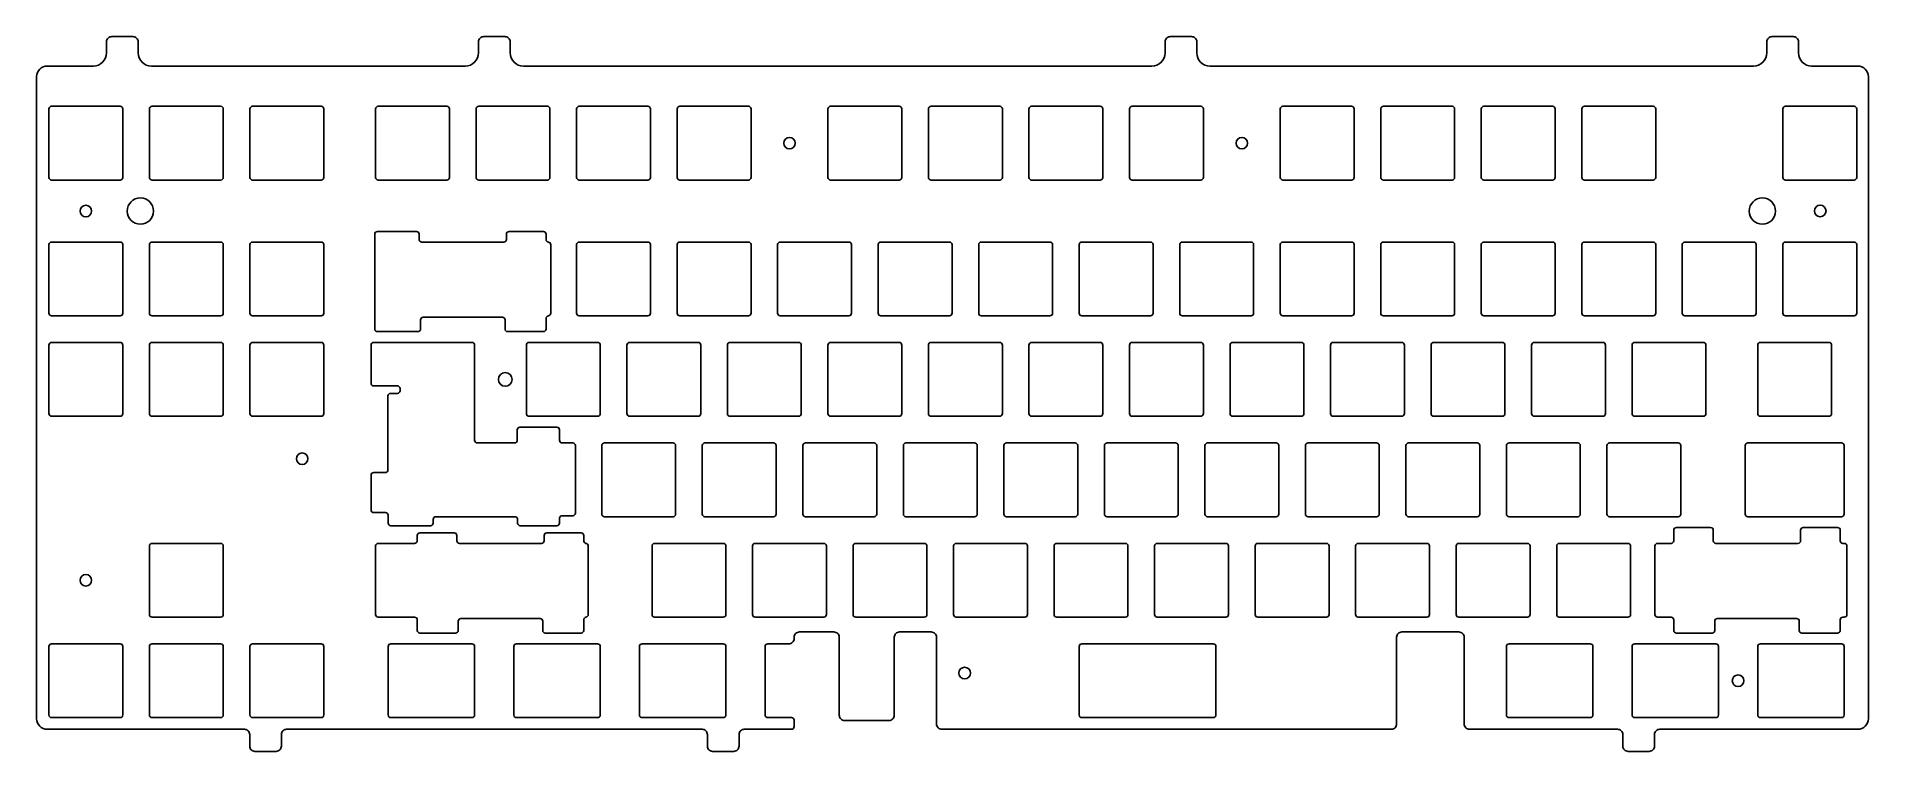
# Model space of a CAD drawing. Header units: millimetres. Extents: x -347 to 1, y -130 to 6.
import ezdxf

# ---------------------------------------------------------------- set-up
doc = ezdxf.new("R2010")
doc.units = ezdxf.units.MM
doc.layers.get('0').update_dxf_attribs({"linetype": 'CONTINUOUS'})

msp = doc.modelspace()

# ---------------------------------------------------------------- linework, layer by layer
for points in [[(-126.75, 2.53, 0.414214), (-124.25, 0.03), (-21.22, 0.03, 0.414214), (-18.72, 2.53), (-18.72, 4.63, -0.414214), (-17.72, 5.63), (-13.72, 5.63, -0.414214), (-12.72, 4.63), (-12.72, 2.53, 0.414214), (-10.22, 0.03), (-1.47, 0.03, -0.414214), (0.53, -1.97), (0.53, -123.73, -0.414214), (-1.47, -125.73), (-39.01, -125.73, 0.414214), (-40.01, -126.73), (-40.01, -128.93, -0.414214), (-41.01, -129.93), (-45.01, -129.93, -0.414214), (-46.01, -128.93), (-46.01, -126.73, 0.414214), (-47.01, -125.73), (-75.08, -125.73, -0.414214), (-76.08, -124.73), (-76.08, -108.28, 0.414214), (-77.08, -107.28), (-87.88, -107.28, 0.414214), (-88.88, -108.28), (-88.88, -124.73, -0.414214), (-89.88, -125.73), (-175.08, -125.73, -0.414214), (-176.08, -124.73), (-176.08, -108.28, 0.414214), (-177.08, -107.28), (-183.08, -107.28, 0.414214), (-184.08, -108.28), (-184.08, -123.08, -0.414214), (-185.08, -124.08), (-193.51, -124.08, -0.414214), (-194.51, -123.08), (-194.51, -108.28, 0.414214), (-195.51, -107.28), (-202.06, -107.28, 0.414214), (-203.06, -108.28), (-203.06, -108.53, -0.414214), (-204.06, -109.53), (-208.06, -109.53, 0.414214), (-208.56, -110.03), (-208.56, -123.03, 0.414214), (-208.06, -123.53), (-203.56, -123.53, -0.414214), (-203.06, -124.03), (-203.06, -125.23, -0.414214), (-203.56, -125.73), (-212.5, -125.73, 0.414214), (-213.5, -126.73), (-213.5, -128.93, -0.414214), (-214.5, -129.93), (-218.5, -129.93, -0.414214), (-219.5, -128.93), (-219.5, -126.73, 0.414214), (-220.5, -125.73), (-299.24, -125.73, 0.414214), (-300.24, -126.73), (-300.24, -128.93, -0.414214), (-301.24, -129.93), (-305.24, -129.93, -0.414214), (-306.24, -128.93), (-306.24, -126.73, 0.414214), (-307.24, -125.73), (-344.62, -125.73, -0.414214), (-346.62, -123.73), (-346.62, -1.97, -0.414214), (-344.62, 0.03), (-335.87, 0.03, 0.414214), (-333.37, 2.53), (-333.37, 4.63, -0.414214), (-332.37, 5.63), (-328.37, 5.63, -0.414214), (-327.37, 4.63), (-327.37, 2.53, 0.414214), (-324.87, 0.03), (-265.37, 0.03, 0.414214), (-262.87, 2.53), (-262.87, 4.63, -0.414214), (-261.87, 5.63), (-257.87, 5.63, -0.414214), (-256.87, 4.63), (-256.87, 2.53, 0.414214), (-254.37, 0.03), (-135.25, 0.03, 0.414214), (-132.75, 2.53), (-132.75, 4.63, -0.414214), (-131.75, 5.63), (-127.75, 5.63, -0.414214), (-126.75, 4.63)], [(-330.29, -8.08), (-330.29, -21.08, -0.414214), (-330.79, -21.58), (-343.79, -21.58, -0.414214), (-344.29, -21.08), (-344.29, -8.08, -0.414214), (-343.79, -7.58), (-330.79, -7.58, -0.414214)], [(-324.74, -7.58), (-311.74, -7.58, -0.414214), (-311.24, -8.08), (-311.24, -21.08, -0.414214), (-311.74, -21.58), (-324.74, -21.58, -0.414214), (-325.24, -21.08), (-325.24, -8.08, -0.414214)], [(-306.19, -21.08), (-306.19, -8.08, -0.414214), (-305.69, -7.58), (-292.69, -7.58, -0.414214), (-292.19, -8.08), (-292.19, -21.08, -0.414214), (-292.69, -21.58), (-305.69, -21.58, -0.414214)], [(-268.38, -8.08), (-268.38, -21.08, -0.414214), (-268.88, -21.58), (-281.88, -21.58, -0.414214), (-282.38, -21.08), (-282.38, -8.08, -0.414214), (-281.88, -7.58), (-268.88, -7.58, -0.414214)], [(-262.83, -7.58), (-249.83, -7.58, -0.414214), (-249.33, -8.08), (-249.33, -21.08, -0.414214), (-249.83, -21.58), (-262.83, -21.58, -0.414214), (-263.33, -21.08), (-263.33, -8.08, -0.414214)], [(-244.28, -21.08), (-244.28, -8.08, -0.414214), (-243.78, -7.58), (-230.78, -7.58, -0.414214), (-230.28, -8.08), (-230.28, -21.08, -0.414214), (-230.78, -21.58), (-243.78, -21.58, -0.414214)], [(-225.23, -21.08), (-225.23, -8.08, -0.414214), (-224.73, -7.58), (-211.73, -7.58, -0.414214), (-211.23, -8.08), (-211.23, -21.08, -0.414214), (-211.73, -21.58), (-224.73, -21.58, -0.414214)], [(-196.65, -21.08), (-196.65, -8.08, -0.414214), (-196.15, -7.58), (-183.15, -7.58, -0.414214), (-182.65, -8.08), (-182.65, -21.08, -0.414214), (-183.15, -21.58), (-196.15, -21.58, -0.414214)], [(-177.6, -21.08), (-177.6, -8.08, -0.414214), (-177.1, -7.58), (-164.1, -7.58, -0.414214), (-163.6, -8.08), (-163.6, -21.08, -0.414214), (-164.1, -21.58), (-177.1, -21.58, -0.414214)], [(-158.05, -7.58), (-145.05, -7.58, -0.414214), (-144.55, -8.08), (-144.55, -21.08, -0.414214), (-145.05, -21.58), (-158.05, -21.58, -0.414214), (-158.55, -21.08), (-158.55, -8.08, -0.414214)], [(-139, -7.58), (-126, -7.58, -0.414214), (-125.5, -8.08), (-125.5, -21.08, -0.414214), (-126, -21.58), (-139, -21.58, -0.414214), (-139.5, -21.08), (-139.5, -8.08, -0.414214)], [(-110.93, -21.08), (-110.93, -8.08, -0.414214), (-110.43, -7.58), (-97.43, -7.58, -0.414214), (-96.93, -8.08), (-96.93, -21.08, -0.414214), (-97.43, -21.58), (-110.43, -21.58, -0.414214)], [(-77.88, -8.08), (-77.88, -21.08, -0.414214), (-78.38, -21.58), (-91.38, -21.58, -0.414214), (-91.88, -21.08), (-91.88, -8.08, -0.414214), (-91.38, -7.58), (-78.38, -7.58, -0.414214)], [(-72.83, -21.08, 0.414214), (-72.33, -21.58), (-59.33, -21.58, 0.414214), (-58.83, -21.08), (-58.83, -8.08, 0.414214), (-59.33, -7.58), (-72.33, -7.58, 0.414214), (-72.83, -8.08)], [(-53.78, -21.08), (-53.78, -8.08, -0.414214), (-53.28, -7.58), (-40.28, -7.58, -0.414214), (-39.78, -8.08), (-39.78, -21.08, -0.414214), (-40.28, -21.58), (-53.28, -21.58, -0.414214)], [(-15.68, -21.08), (-15.68, -8.08, -0.414214), (-15.18, -7.58), (-2.18, -7.58, -0.414214), (-1.68, -8.08), (-1.68, -21.08, -0.414214), (-2.18, -21.58), (-15.18, -21.58, -0.414214)], [(-330.79, -47.33), (-343.79, -47.33, -0.414214), (-344.29, -46.83), (-344.29, -33.83, -0.414214), (-343.79, -33.33), (-330.79, -33.33, -0.414214), (-330.29, -33.83), (-330.29, -46.83, -0.414214)], [(-325.24, -46.83), (-325.24, -33.83, -0.414214), (-324.74, -33.33), (-311.74, -33.33, -0.414214), (-311.24, -33.83), (-311.24, -46.83, -0.414214), (-311.74, -47.33), (-324.74, -47.33, -0.414214)], [(-306.19, -46.83), (-306.19, -33.83, -0.414214), (-305.69, -33.33), (-292.69, -33.33, -0.414214), (-292.19, -33.83), (-292.19, -46.83, -0.414214), (-292.69, -47.33), (-305.69, -47.33, -0.414214)], [(-249.18, -33.84), (-249.18, -46.83, -0.385337), (-249.63, -47.33, 0.385337), (-250.08, -47.83), (-250.08, -49.83, -0.414214), (-250.58, -50.33), (-257.35, -50.33, -0.414214), (-257.85, -49.83), (-257.85, -48.08, 0.414214), (-258.35, -47.58), (-273.35, -47.58, 0.414214), (-273.85, -48.08), (-273.85, -49.83, -0.414214), (-274.35, -50.33), (-282.03, -50.33, -0.414214), (-282.53, -49.83), (-282.53, -31.83, -0.414214), (-282.03, -31.33), (-274.63, -31.33, -0.414214), (-274.13, -31.83), (-274.13, -32.83, 0.414214), (-273.63, -33.33), (-258.08, -33.33, 0.414214), (-257.58, -32.83), (-257.58, -31.83, -0.414214), (-257.08, -31.33), (-250.58, -31.33, -0.414214), (-250.08, -31.83), (-250.08, -32.85, 0.385337), (-249.63, -33.34, -0.385337)], [(-230.78, -47.33), (-243.78, -47.33, -0.414214), (-244.28, -46.83), (-244.28, -33.83, -0.414214), (-243.78, -33.33), (-230.78, -33.33, -0.414214), (-230.28, -33.83), (-230.28, -46.83, -0.414214)], [(-225.23, -46.83), (-225.23, -33.83, -0.414214), (-224.73, -33.33), (-211.73, -33.33, -0.414214), (-211.23, -33.83), (-211.23, -46.83, -0.414214), (-211.73, -47.33), (-224.73, -47.33, -0.414214)], [(-206.18, -46.83), (-206.18, -33.83, -0.414214), (-205.68, -33.33), (-192.68, -33.33, -0.414214), (-192.18, -33.83), (-192.18, -46.83, -0.414214), (-192.68, -47.33), (-205.68, -47.33, -0.414214)], [(-187.13, -46.83), (-187.13, -33.83, -0.414214), (-186.63, -33.33), (-173.63, -33.33, -0.414214), (-173.13, -33.83), (-173.13, -46.83, -0.414214), (-173.63, -47.33), (-186.63, -47.33, -0.414214)], [(-168.08, -46.83), (-168.08, -33.83, -0.414214), (-167.58, -33.33), (-154.58, -33.33, -0.414214), (-154.08, -33.83), (-154.08, -46.83, -0.414214), (-154.58, -47.33), (-167.58, -47.33, -0.414214)], [(-149.03, -46.83), (-149.03, -33.83, -0.414214), (-148.53, -33.33), (-135.53, -33.33, -0.414214), (-135.03, -33.83), (-135.03, -46.83, -0.414214), (-135.53, -47.33), (-148.53, -47.33, -0.414214)], [(-129.98, -46.83), (-129.98, -33.83, -0.414214), (-129.48, -33.33), (-116.47, -33.33, -0.414214), (-115.97, -33.83), (-115.97, -46.83, -0.414214), (-116.47, -47.33), (-129.48, -47.33, -0.414214)], [(-110.93, -46.83), (-110.93, -33.83, -0.414214), (-110.43, -33.33), (-97.43, -33.33, -0.414214), (-96.93, -33.83), (-96.93, -46.83, -0.414214), (-97.43, -47.33), (-110.43, -47.33, -0.414214)], [(-91.88, -46.83), (-91.88, -33.83, -0.414214), (-91.38, -33.33), (-78.38, -33.33, -0.414214), (-77.88, -33.83), (-77.88, -46.83, -0.414214), (-78.38, -47.33), (-91.38, -47.33, -0.414214)], [(-72.83, -46.83), (-72.83, -33.83, -0.414214), (-72.33, -33.33), (-59.33, -33.33, -0.414214), (-58.83, -33.83), (-58.83, -46.83, -0.414214), (-59.33, -47.33), (-72.33, -47.33, -0.414214)], [(-53.78, -46.83), (-53.78, -33.83, -0.414214), (-53.28, -33.33), (-40.28, -33.33, -0.414214), (-39.78, -33.83), (-39.78, -46.83, -0.414214), (-40.28, -47.33), (-53.28, -47.33, -0.414214)], [(-34.73, -46.83), (-34.73, -33.83, -0.414214), (-34.23, -33.33), (-21.23, -33.33, -0.414214), (-20.73, -33.83), (-20.73, -46.83, -0.414214), (-21.23, -47.33), (-34.23, -47.33, -0.414214)], [(-15.68, -46.83), (-15.68, -33.83, -0.414214), (-15.18, -33.33), (-2.18, -33.33, -0.414214), (-1.68, -33.83), (-1.68, -46.83, -0.414214), (-2.18, -47.33), (-15.18, -47.33, -0.414214)], [(-330.29, -52.88), (-330.29, -65.88, -0.414214), (-330.79, -66.38), (-343.79, -66.38, -0.414214), (-344.29, -65.88), (-344.29, -52.88, -0.414214), (-343.79, -52.38), (-330.79, -52.38, -0.414214)], [(-311.24, -52.88), (-311.24, -65.88, -0.414214), (-311.74, -66.38), (-324.74, -66.38, -0.414214), (-325.24, -65.88), (-325.24, -52.88, -0.414214), (-324.74, -52.38), (-311.74, -52.38, -0.414214)], [(-305.69, -52.38), (-292.69, -52.38, -0.414214), (-292.19, -52.88), (-292.19, -65.88, -0.414214), (-292.69, -66.38), (-305.69, -66.38, -0.414214), (-306.19, -65.88), (-306.19, -52.88, -0.414214)], [(-263.61, -70.93, 0.414214), (-263.11, -71.43), (-256.03, -71.43, 0.414214), (-255.53, -70.93), (-255.53, -68.95, -0.414214), (-255.03, -68.45), (-248.03, -68.45, -0.414214), (-247.53, -68.95), (-247.53, -70.93, 0.414214), (-247.03, -71.43), (-245.01, -71.43, -0.414214), (-244.51, -71.93), (-244.51, -84.73, -0.414214), (-245.01, -85.23), (-247.03, -85.23, 0.414214), (-247.53, -85.73), (-247.53, -86.63, -0.414214), (-248.03, -87.13), (-254.97, -87.13, -0.414214), (-255.47, -86.63), (-255.47, -85.93, 0.414214), (-255.97, -85.43), (-270.97, -85.43, 0.414214), (-271.47, -85.93), (-271.47, -86.63, -0.414214), (-271.97, -87.13), (-279.49, -87.13, -0.414214), (-279.99, -86.63), (-279.99, -85.15, 0.414214), (-280.49, -84.65), (-282.74, -84.65, -0.414214), (-283.24, -84.15), (-283.24, -77.55, -0.414214), (-282.74, -77.05), (-280.54, -77.05, 0.414214), (-280.04, -76.55), (-280.04, -62.53, -0.414214), (-279.54, -62.03), (-278.24, -62.03, 0.414214), (-277.74, -61.53), (-277.74, -61.13, 0.414214), (-278.24, -60.63), (-282.74, -60.63, -0.414214), (-283.24, -60.13), (-283.24, -52.88, -0.414214), (-282.74, -52.38), (-264.11, -52.38, -0.414214), (-263.61, -52.88)], [(-253.3, -52.38), (-240.3, -52.38, -0.414214), (-239.8, -52.88), (-239.8, -65.88, -0.414214), (-240.3, -66.38), (-253.3, -66.38, -0.414214), (-253.8, -65.88), (-253.8, -52.88, -0.414214)], [(-234.25, -52.38), (-221.25, -52.38, -0.414214), (-220.75, -52.88), (-220.75, -65.88, -0.414214), (-221.25, -66.38), (-234.25, -66.38, -0.414214), (-234.75, -65.88), (-234.75, -52.88, -0.414214)], [(-215.2, -52.38), (-202.2, -52.38, -0.414214), (-201.7, -52.88), (-201.7, -65.88, -0.414214), (-202.2, -66.38), (-215.2, -66.38, -0.414214), (-215.7, -65.88), (-215.7, -52.88, -0.414214)], [(-196.15, -52.38), (-183.15, -52.38, -0.414214), (-182.65, -52.88), (-182.65, -65.88, -0.414214), (-183.15, -66.38), (-196.15, -66.38, -0.414214), (-196.65, -65.88), (-196.65, -52.88, -0.414214)], [(-177.1, -52.38), (-164.1, -52.38, -0.414214), (-163.6, -52.88), (-163.6, -65.88, -0.414214), (-164.1, -66.38), (-177.1, -66.38, -0.414214), (-177.6, -65.88), (-177.6, -52.88, -0.414214)], [(-158.05, -52.38), (-145.05, -52.38, -0.414214), (-144.55, -52.88), (-144.55, -65.88, -0.414214), (-145.05, -66.38), (-158.05, -66.38, -0.414214), (-158.55, -65.88), (-158.55, -52.88, -0.414214)], [(-139, -52.38), (-126, -52.38, -0.414214), (-125.5, -52.88), (-125.5, -65.88, -0.414214), (-126, -66.38), (-139, -66.38, -0.414214), (-139.5, -65.88), (-139.5, -52.88, -0.414214)], [(-119.95, -52.38), (-106.95, -52.38, -0.414214), (-106.45, -52.88), (-106.45, -65.88, -0.414214), (-106.95, -66.38), (-119.95, -66.38, -0.414214), (-120.45, -65.88), (-120.45, -52.88, -0.414214)], [(-100.9, -52.38), (-87.9, -52.38, -0.414214), (-87.4, -52.88), (-87.4, -65.88, -0.414214), (-87.9, -66.38), (-100.9, -66.38, -0.414214), (-101.4, -65.88), (-101.4, -52.88, -0.414214)], [(-81.85, -52.38), (-68.85, -52.38, -0.414214), (-68.35, -52.88), (-68.35, -65.88, -0.414214), (-68.85, -66.38), (-81.85, -66.38, -0.414214), (-82.35, -65.88), (-82.35, -52.88, -0.414214)], [(-62.8, -52.38), (-49.8, -52.38, -0.414214), (-49.3, -52.88), (-49.3, -65.88, -0.414214), (-49.8, -66.38), (-62.8, -66.38, -0.414214), (-63.3, -65.88), (-63.3, -52.88, -0.414214)], [(-30.75, -66.38), (-43.75, -66.38, -0.414214), (-44.25, -65.88), (-44.25, -52.88, -0.414214), (-43.75, -52.38), (-30.75, -52.38, -0.414214), (-30.25, -52.88), (-30.25, -65.88, -0.414214)], [(-19.94, -52.38), (-6.94, -52.38, -0.414214), (-6.44, -52.88), (-6.44, -65.88, -0.414214), (-6.94, -66.38), (-19.94, -66.38, -0.414214), (-20.44, -65.88), (-20.44, -52.88, -0.414214)], [(-226.01, -85.43), (-239.01, -85.43, -0.414214), (-239.51, -84.93), (-239.51, -71.93, -0.414214), (-239.01, -71.43), (-226.01, -71.43, -0.414214), (-225.51, -71.93), (-225.51, -84.93, -0.414214)], [(-220.46, -84.93), (-220.46, -71.93, -0.414214), (-219.96, -71.43), (-206.96, -71.43, -0.414214), (-206.46, -71.93), (-206.46, -84.93, -0.414214), (-206.96, -85.43), (-219.96, -85.43, -0.414214)], [(-201.41, -84.93), (-201.41, -71.93, -0.414214), (-200.91, -71.43), (-187.91, -71.43, -0.414214), (-187.41, -71.93), (-187.41, -84.93, -0.414214), (-187.91, -85.43), (-200.91, -85.43, -0.414214)], [(-182.36, -84.93), (-182.36, -71.93, -0.414214), (-181.86, -71.43), (-168.86, -71.43, -0.414214), (-168.36, -71.93), (-168.36, -84.93, -0.414214), (-168.86, -85.43), (-181.86, -85.43, -0.414214)], [(-163.31, -84.93), (-163.31, -71.93, -0.414214), (-162.81, -71.43), (-149.81, -71.43, -0.414214), (-149.31, -71.93), (-149.31, -84.93, -0.414214), (-149.81, -85.43), (-162.81, -85.43, -0.414214)], [(-144.26, -84.93), (-144.26, -71.93, -0.414214), (-143.76, -71.43), (-130.76, -71.43, -0.414214), (-130.26, -71.93), (-130.26, -84.93, -0.414214), (-130.76, -85.43), (-143.76, -85.43, -0.414214)], [(-125.21, -84.93), (-125.21, -71.93, -0.414214), (-124.71, -71.43), (-111.71, -71.43, -0.414214), (-111.21, -71.93), (-111.21, -84.93, -0.414214), (-111.71, -85.43), (-124.71, -85.43, -0.414214)], [(-106.16, -84.93), (-106.16, -71.93, -0.414214), (-105.66, -71.43), (-92.66, -71.43, -0.414214), (-92.16, -71.93), (-92.16, -84.93, -0.414214), (-92.66, -85.43), (-105.66, -85.43, -0.414214)], [(-87.11, -84.93), (-87.11, -71.93, -0.414214), (-86.61, -71.43), (-73.61, -71.43, -0.414214), (-73.11, -71.93), (-73.11, -84.93, -0.414214), (-73.61, -85.43), (-86.61, -85.43, -0.414214)], [(-68.06, -84.93), (-68.06, -71.93, -0.414214), (-67.56, -71.43), (-54.56, -71.43, -0.414214), (-54.06, -71.93), (-54.06, -84.93, -0.414214), (-54.56, -85.43), (-67.56, -85.43, -0.414214)], [(-48.51, -71.43), (-35.51, -71.43, -0.414214), (-35.01, -71.93), (-35.01, -84.93, -0.414214), (-35.51, -85.43), (-48.51, -85.43, -0.414214), (-49.01, -84.93), (-49.01, -71.93, -0.414214)], [(-4.56, -85.43), (-22.32, -85.43, -0.414214), (-22.82, -84.93), (-22.82, -71.93, -0.414214), (-22.32, -71.43), (-4.56, -71.43, -0.414214), (-4.06, -71.93), (-4.06, -84.93, -0.414214)], [(-266.21, -104.73, 0.414214), (-266.71, -105.23), (-266.71, -106.98, -0.414214), (-267.21, -107.48), (-273.98, -107.48, -0.414214), (-274.48, -106.98), (-274.48, -104.98, 0.414214), (-274.98, -104.48), (-281.88, -104.48, -0.414214), (-282.38, -103.98), (-282.38, -90.98, -0.414214), (-281.88, -90.48), (-274.98, -90.48, 0.414214), (-274.48, -89.98), (-274.48, -88.98, -0.414214), (-273.98, -88.48), (-267.48, -88.48, -0.414214), (-266.98, -88.98), (-266.98, -89.98, 0.414214), (-266.48, -90.48), (-250.93, -90.48, 0.414214), (-250.43, -89.98), (-250.43, -88.98, -0.414214), (-249.93, -88.48), (-243.43, -88.48, -0.414214), (-242.93, -88.98), (-242.93, -89.98, 0.370864), (-242.51, -90.48, -0.370864), (-242.08, -90.97), (-242.08, -103.98, -0.370864), (-242.51, -104.48, 0.370864), (-242.93, -104.97), (-242.93, -106.98, -0.414214), (-243.43, -107.48), (-250.21, -107.48, -0.414214), (-250.71, -106.98), (-250.71, -105.23, 0.414214), (-251.21, -104.73)], [(-28.08, -104.73, 0.414214), (-28.58, -105.23), (-28.58, -106.98, -0.414214), (-29.08, -107.48), (-35.86, -107.48, -0.414214), (-36.36, -106.98), (-36.36, -104.98, 0.414214), (-36.86, -104.48), (-39.42, -104.48, -0.414214), (-39.92, -103.98), (-39.92, -90.98, -0.414214), (-39.42, -90.48), (-36.86, -90.48, 0.414214), (-36.36, -89.98), (-36.36, -87.98, -0.414214), (-35.86, -87.48), (-29.36, -87.48, -0.414214), (-28.86, -87.98), (-28.86, -89.98, 0.414214), (-28.36, -90.48), (-12.81, -90.48, 0.414214), (-12.31, -89.98), (-12.31, -87.98, -0.414214), (-11.81, -87.48), (-5.31, -87.48, -0.414214), (-4.81, -87.98), (-4.81, -89.98, 0.414214), (-4.31, -90.48), (-4.04, -90.48, -0.414214), (-3.54, -90.98), (-3.54, -103.98, -0.414214), (-4.04, -104.48), (-4.31, -104.48, 0.414214), (-4.81, -104.98), (-4.81, -106.98, -0.414214), (-5.31, -107.48), (-12.08, -107.48, -0.414214), (-12.58, -106.98), (-12.58, -105.23, 0.414214), (-13.08, -104.73)], [(-324.74, -90.48), (-311.74, -90.48, -0.414214), (-311.24, -90.98), (-311.24, -103.98, -0.414214), (-311.74, -104.48), (-324.74, -104.48, -0.414214), (-325.24, -103.98), (-325.24, -90.98, -0.414214)], [(-215.99, -90.98), (-215.99, -103.98, -0.414214), (-216.49, -104.48), (-229.49, -104.48, -0.414214), (-229.99, -103.98), (-229.99, -90.98, -0.414214), (-229.49, -90.48), (-216.49, -90.48, -0.414214)], [(-210.44, -90.48), (-197.44, -90.48, -0.414214), (-196.94, -90.98), (-196.94, -103.98, -0.414214), (-197.44, -104.48), (-210.44, -104.48, -0.414214), (-210.94, -103.98), (-210.94, -90.98, -0.414214)], [(-191.39, -90.48), (-178.39, -90.48, -0.414214), (-177.89, -90.98), (-177.89, -103.98, -0.414214), (-178.39, -104.48), (-191.39, -104.48, -0.414214), (-191.89, -103.98), (-191.89, -90.98, -0.414214)], [(-172.34, -90.48), (-159.34, -90.48, -0.414214), (-158.84, -90.98), (-158.84, -103.98, -0.414214), (-159.34, -104.48), (-172.34, -104.48, -0.414214), (-172.84, -103.98), (-172.84, -90.98, -0.414214)], [(-153.29, -90.48), (-140.29, -90.48, -0.414214), (-139.79, -90.98), (-139.79, -103.98, -0.414214), (-140.29, -104.48), (-153.29, -104.48, -0.414214), (-153.79, -103.98), (-153.79, -90.98, -0.414214)], [(-134.74, -103.98), (-134.74, -90.98, -0.414214), (-134.24, -90.48), (-121.24, -90.48, -0.414214), (-120.74, -90.98), (-120.74, -103.98, -0.414214), (-121.24, -104.48), (-134.24, -104.48, -0.414214)], [(-115.69, -103.98), (-115.69, -90.98, -0.414214), (-115.19, -90.48), (-102.19, -90.48, -0.414214), (-101.69, -90.98), (-101.69, -103.98, -0.414214), (-102.19, -104.48), (-115.19, -104.48, -0.414214)], [(-96.64, -103.98), (-96.64, -90.98, -0.414214), (-96.14, -90.48), (-83.14, -90.48, -0.414214), (-82.64, -90.98), (-82.64, -103.98, -0.414214), (-83.14, -104.48), (-96.14, -104.48, -0.414214)], [(-77.59, -103.98), (-77.59, -90.98, -0.414214), (-77.09, -90.48), (-64.09, -90.48, -0.414214), (-63.59, -90.98), (-63.59, -103.98, -0.414214), (-64.09, -104.48), (-77.09, -104.48, -0.414214)], [(-45.04, -104.48), (-58.04, -104.48, -0.414214), (-58.54, -103.98), (-58.54, -90.98, -0.414214), (-58.04, -90.48), (-45.04, -90.48, -0.414214), (-44.54, -90.98), (-44.54, -103.98, -0.414214)], [(-343.79, -109.53), (-330.79, -109.53, -0.414214), (-330.29, -110.03), (-330.29, -123.03, -0.414214), (-330.79, -123.53), (-343.79, -123.53, -0.414214), (-344.29, -123.03), (-344.29, -110.03, -0.414214)], [(-324.74, -109.53), (-311.74, -109.53, -0.414214), (-311.24, -110.03), (-311.24, -123.03, -0.414214), (-311.74, -123.53), (-324.74, -123.53, -0.414214), (-325.24, -123.03), (-325.24, -110.03, -0.414214)], [(-292.69, -123.53), (-305.69, -123.53, -0.414214), (-306.19, -123.03), (-306.19, -110.03, -0.414214), (-305.69, -109.53), (-292.69, -109.53, -0.414214), (-292.19, -110.03), (-292.19, -123.03, -0.414214)], [(-264.11, -123.53), (-279.49, -123.53, -0.414214), (-279.99, -123.03), (-279.99, -110.03, -0.414214), (-279.49, -109.53), (-264.11, -109.53, -0.414214), (-263.61, -110.03), (-263.61, -123.03, -0.414214)], [(-239.8, -110.03), (-239.8, -123.03, -0.414214), (-240.3, -123.53), (-255.68, -123.53, -0.414214), (-256.18, -123.03), (-256.18, -110.03, -0.414214), (-255.68, -109.53), (-240.3, -109.53, -0.414214)], [(-216.49, -123.53), (-231.87, -123.53, -0.414214), (-232.37, -123.03), (-232.37, -110.03, -0.414214), (-231.87, -109.53), (-216.49, -109.53, -0.414214), (-215.99, -110.03), (-215.99, -123.03, -0.414214)], [(-123.12, -110.03), (-123.12, -123.03, -0.414214), (-123.62, -123.53), (-136.82, -123.53, -0.019902), (-136.84, -123.53), (-148.53, -123.53, -0.414214), (-149.03, -123.03), (-149.03, -110.03, -0.414214), (-148.53, -109.53), (-123.62, -109.53, -0.414214)], [(-67.56, -109.53), (-52.18, -109.53, -0.414214), (-51.68, -110.03), (-51.68, -123.03, -0.414214), (-52.18, -123.53), (-67.56, -123.53, -0.414214), (-68.06, -123.03), (-68.06, -110.03, -0.414214)], [(-28.37, -123.53), (-43.75, -123.53, -0.414214), (-44.25, -123.03), (-44.25, -110.03, -0.414214), (-43.75, -109.53), (-28.37, -109.53, -0.414214), (-27.87, -110.03), (-27.87, -123.03, -0.414214)], [(-4.06, -110.03), (-4.06, -123.03, -0.414214), (-4.56, -123.53), (-19.94, -123.53, -0.414214), (-20.44, -123.03), (-20.44, -110.03, -0.414214), (-19.94, -109.53), (-4.56, -109.53, -0.414214)]]:
    msp.add_lwpolyline(points, format="xyb", close=True)
for centre, radius in [((-203.94, -14.58), 1.1), ((-118.21, -14.58), 1.1), ((-337.29, -27.46), 1.1), ((-326.96, -27.46), 2.5), ((-19.56, -27.46), 2.5), ((-8.6, -27.44), 1.1), ((-257.8, -59.38), 1.3), ((-296.29, -74.42), 1.1), ((-337.29, -97.48), 1.1), ((-170.74, -115.07), 1.1), ((-24.16, -116.53), 1.1)]:
    msp.add_circle(centre, radius)

doc.saveas('drawing.dxf')
